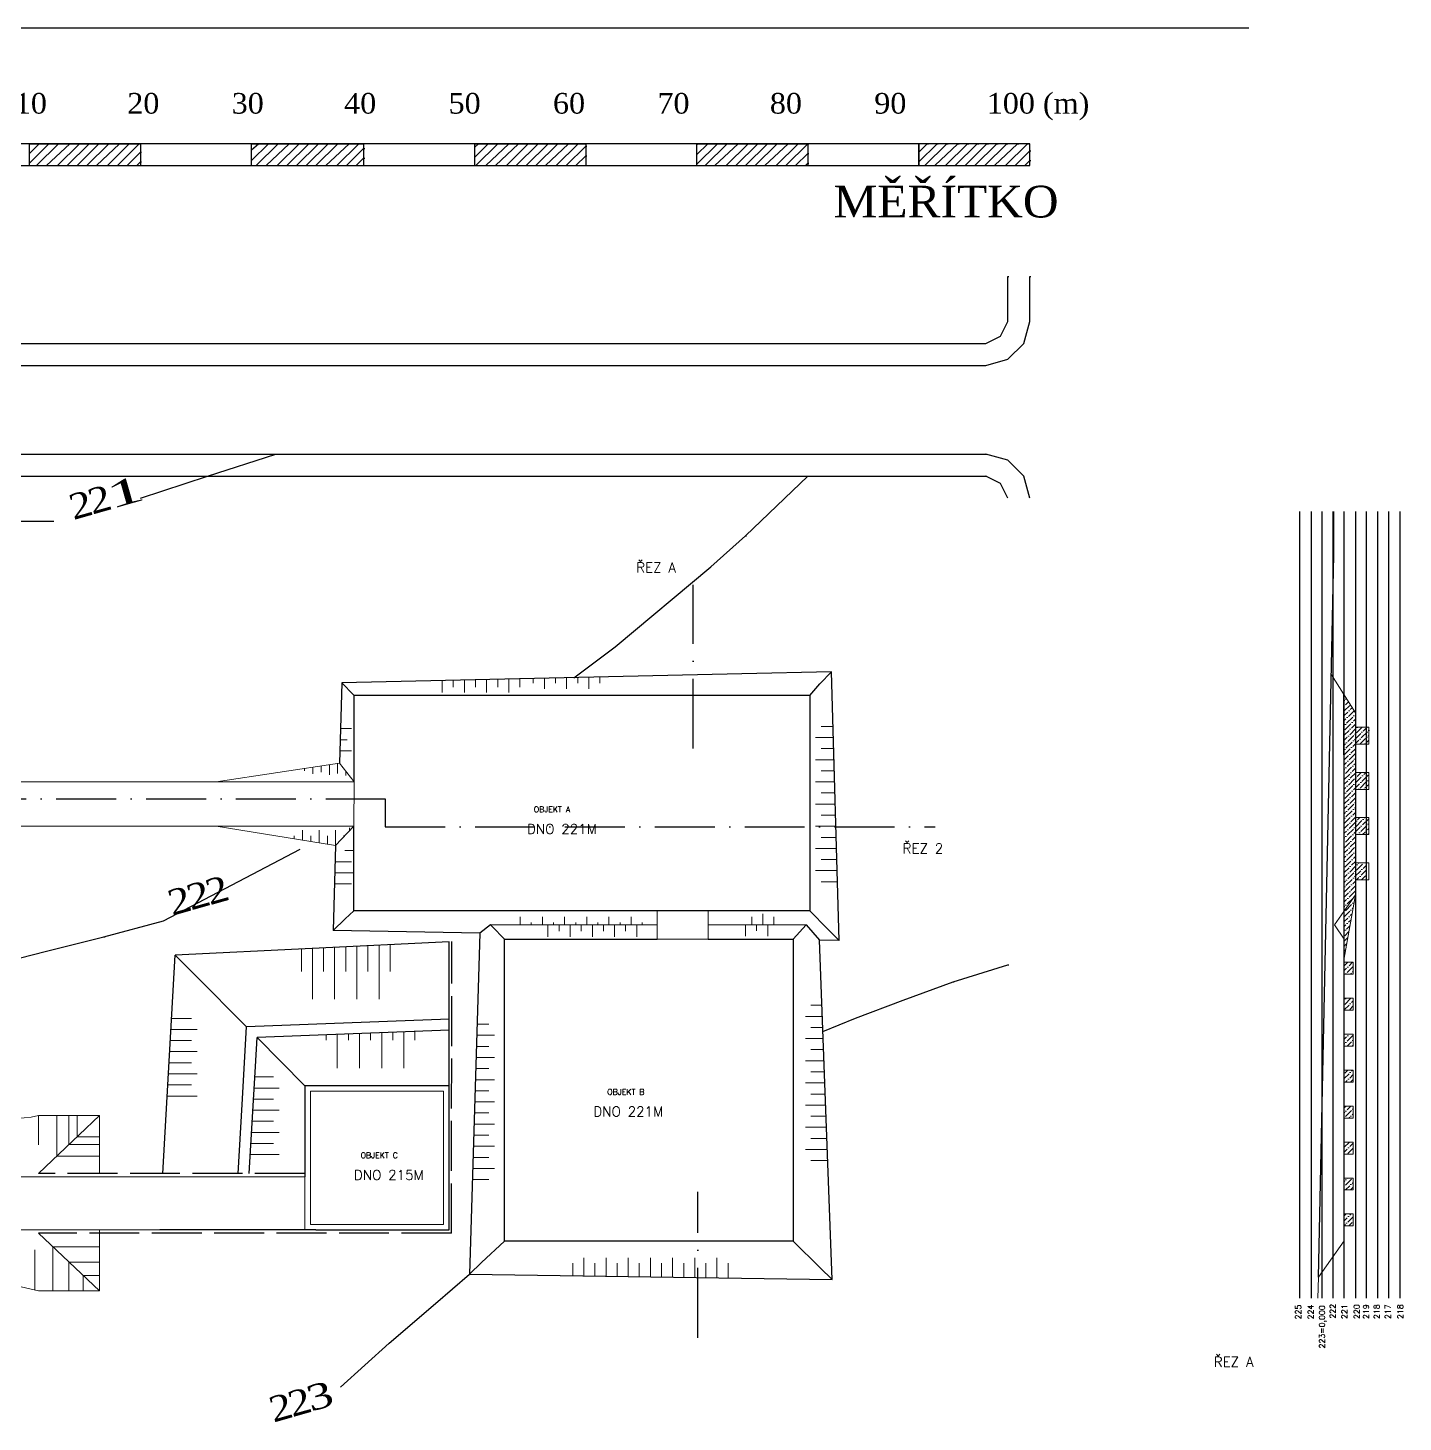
# Model space of a CAD drawing. Header units: millimetres. Extents: x -3518363 to 3223740, y -1530229 to 774657.
# Drawn here: x 267977 to 391901, y -193755 to -68090 of the extents above; entities that cross this region are included whole.
import ezdxf

# ---------------------------------------------------------------- set-up
doc = ezdxf.new("R2010")
doc.units = ezdxf.units.MM
doc.header["$LTSCALE"] = 15
doc.header["$MEASUREMENT"] = 0
doc.linetypes.add('ACAD_ISO02W100', pattern=[15, 12, -3])
doc.linetypes.add('ACAD_ISO10W100', pattern=[18, 12, -3, 0, -3])
doc.layers.get('0').update_dxf_attribs({"linetype": 'CONTINUOUS'})
doc.layers.get('DEFPOINTS').update_dxf_attribs({"linetype": 'CONTINUOUS'})
for name, color, linetype, lineweight in [('cesty', 7, 'CONTINUOUS', 15), ('HS', 90, 'ACAD_ISO10W100', 15), ('obj 2 pasy', 141, 'ACAD_ISO10W100', 15), ('pažení', 220, 'ACAD_ISO02W100', 30), ('texty', 255, 'CONTINUOUS', 15), ('ŘEZ', 11, 'ACAD_ISO10W100', 15)]:
    doc.layers.add(name, color=color, linetype=linetype, lineweight=lineweight)
for name, color, linetype in [('objekt 1', 40, 'CONTINUOUS'), ('objekt 2', 70, 'CONTINUOUS'), ('objekt 3', 150, 'CONTINUOUS'), ('ŘEZ bílá', 251, 'ACAD_ISO10W100'), ('ŘEZ čerch', 10, 'ACAD_ISO10W100')]:
    doc.layers.add(name, color=color, linetype=linetype)
doc.layers.add('svahovaní', color=7, linetype='CONTINUOUS', lineweight=15, true_color=0xe3331c)
doc.styles.add('romans', font='romans.shx')
doc.styles.add('TIMESNEWROMAN', font='times.ttf')
pattern_1 = [(315, (48281.2, 81156.6), (607.66989, -165.72815), [781.25, -156.25, 0, -156.25])]

msp = doc.modelspace()

# ---------------------------------------------------------------- hatches: boundary and pattern name
at = {"layer": 'HS', "linetype": 'ByBlock', "extrusion": (1.93959e-16, -3.39308e-16, -1)}
h = msp.add_hatch(dxfattribs=at)
h.set_pattern_fill('ANSI36', color=256, scale=2500)
h.set_pattern_definition(pattern_1)
h.paths.add_polyline_path([(-386601.185, -147666.943), (-386601.185, -128252.096), (-387601.185, -129833.393), (-387601.185, -146233.393)])
h.paths.add_polyline_path([(-386601.185, -151933.393), (-386601.185, -147666.943), (-387601.185, -146233.393)])
h.paths.add_polyline_path([(-387601.185, -144883.393), (-387601.185, -143353.393), (-388601.185, -143353.393), (-388601.185, -144883.393)])
h.paths.add_polyline_path([(-387601.185, -140803.393), (-387601.185, -139273.393), (-388601.185, -139273.393), (-388601.185, -140803.393)])
h.paths.add_polyline_path([(-387601.185, -136723.393), (-387601.185, -135193.393), (-388601.185, -135193.393), (-388601.185, -136723.393)])
h.paths.add_polyline_path([(-387601.185, -132643.393), (-387601.185, -131113.393), (-388601.185, -131113.393), (-388601.185, -132643.393)])
h.paths.add_polyline_path([(-388601.185, -132643.393), (-388601.185, -131113.393), (-388801.185, -131113.393), (-388801.185, -132643.393)])
h.paths.add_polyline_path([(-388601.185, -136723.393), (-388601.185, -135193.393), (-388801.185, -135193.393), (-388801.185, -136723.393)])
h.paths.add_polyline_path([(-388601.185, -140803.393), (-388601.185, -139273.393), (-388801.185, -139273.393), (-388801.185, -140803.393)])
h = msp.add_hatch(dxfattribs=at)
h.set_pattern_fill('ANSI36', color=256, scale=2500)
h.set_pattern_definition(pattern_1)
h.paths.add_polyline_path([(-386601.185, -153393.393), (-386601.185, -152313.393), (-387401.185, -152313.393), (-387401.185, -153393.393)])
h.paths.add_polyline_path([(-386601.185, -156633.393), (-386601.185, -155553.393), (-387401.185, -155553.393), (-387401.185, -156633.393)])
h.paths.add_polyline_path([(-386601.185, -159873.393), (-386601.185, -158793.393), (-387401.185, -158793.393), (-387401.185, -159873.393)])
h.paths.add_polyline_path([(-386601.185, -163113.393), (-386601.185, -162033.393), (-387401.185, -162033.393), (-387401.185, -163113.393)])
h.paths.add_polyline_path([(-386601.185, -166353.393), (-386601.185, -165273.393), (-387401.185, -165273.393), (-387401.185, -166353.393)])
h.paths.add_polyline_path([(-386601.185, -169593.393), (-386601.185, -168513.393), (-387401.185, -168513.393), (-387401.185, -169593.393)])
h.paths.add_polyline_path([(-386601.185, -172833.393), (-386601.185, -171753.393), (-387401.185, -171753.393), (-387401.185, -172833.393)])
h.paths.add_polyline_path([(-386601.185, -176073.393), (-386601.185, -174993.393), (-387401.185, -174993.393), (-387401.185, -176073.393)])

# ---------------------------------------------------------------- linework, layer by layer
for p, q in [((184426.619, -68089.825), (378012.182, -68089.825)), ((206107.585, -106513.744), (354402.304, -106513.744)), ((253981.185, -108494.091), (328981.185, -108494.091)), ((328981.185, -108494.091), (354402.304, -108494.091)), ((268115.664, -112557.656), (270301.767, -112557.656))]:
    msp.add_line(p, q)
at = {"elevation": 0}
for points in [[(258111.038, -80486.283), (268115.664, -80486.283), (268115.664, -78531.654), (278120.284, -78531.654), (278120.284, -80486.283), (288124.904, -80486.283), (288124.904, -78531.654), (298232.395, -78531.654), (298232.395, -80486.283), (308237.028, -80486.283), (308237.028, -78531.654), (318241.635, -78531.654), (318241.635, -80486.283), (328246.268, -80486.283), (328246.268, -78531.654), (338250.887, -78531.654), (338250.887, -80486.283), (348255.507, -80486.283), (348255.507, -78531.654), (258111.038, -78531.654), (258111.038, -80486.283), (348358.378, -80486.283)], [(268115.664, -79406.111), (268990.108, -78531.654), (269092.979, -78531.654)], [(268115.664, -80280.541), (269864.539, -78531.654), (269967.41, -78531.654)], [(268758.635, -80486.283), (270738.982, -78531.654), (270867.584, -78531.654)], [(269658.796, -80486.283), (271742.015, -78531.654), (271844.886, -78531.654)], [(270636.098, -80486.283), (272616.458, -78531.654), (272719.329, -78531.654)], [(271510.555, -80486.283), (273490.902, -78531.654), (273619.491, -78531.654)], [(272410.703, -80486.283), (274365.332, -78531.654), (274493.921, -78531.654)], [(273285.146, -80486.283), (275265.494, -78531.654), (275368.378, -78531.654)], [(274159.59, -80486.283), (276242.808, -78531.654), (276345.679, -78531.654)], [(275136.892, -80486.283), (277117.252, -78531.654), (277245.841, -78531.654)], [(276037.066, -80486.283), (278017.413, -78531.654), (278120.284, -78531.654)], [(288124.904, -79071.753), (288767.875, -78531.654), (288896.477, -78531.654)], [(288124.904, -80049.081), (289668.036, -78531.654), (289770.907, -78531.654)], [(288562.119, -80486.283), (290542.466, -78531.654), (290645.351, -78531.654)], [(289436.563, -80486.283), (291519.794, -78531.654), (291648.383, -78531.654)], [(290439.595, -80486.283), (292419.943, -78531.654), (292522.814, -78531.654)], [(291314.039, -80486.283), (293294.386, -78531.654), (293397.27, -78531.654)], [(292188.483, -80486.283), (294168.83, -78531.654), (294271.701, -78531.654)], [(293062.913, -80486.283), (295043.26, -78531.654), (295146.144, -78531.654)], [(293937.357, -80486.283), (295917.717, -78531.654), (296046.306, -78531.654)], [(294837.518, -80486.283), (296920.736, -78531.654), (297023.607, -78531.654)], [(295814.833, -80486.283), (297795.18, -78531.654), (297898.064, -78531.654)], [(296689.276, -80486.283), (298232.395, -78968.882), (298335.279, -78968.882)], [(308237.028, -78840.293), (308571.359, -78531.654), (308674.243, -78531.654)], [(308237.028, -79740.442), (309445.816, -78531.654), (309548.687, -78531.654)], [(308339.899, -80486.283), (310320.246, -78531.654), (310448.835, -78531.654)], [(309240.047, -80486.283), (311323.279, -78531.654), (311426.163, -78531.654)], [(310114.504, -80486.283), (312197.722, -78531.654), (312300.593, -78531.654)], [(311091.806, -80486.283), (313072.153, -78531.654), (313175.037, -78531.654)], [(311966.249, -80486.283), (313946.609, -78531.654), (314075.198, -78531.654)], [(312866.41, -80486.283), (314846.758, -78531.654), (314949.629, -78531.654)], [(313740.841, -80486.283), (315721.201, -78531.654), (315824.072, -78531.654)], [(314615.298, -80486.283), (316698.516, -78531.654), (316827.105, -78531.654)], [(315592.599, -80486.283), (317572.946, -78531.654), (317701.548, -78531.654)], [(316492.774, -80486.283), (318241.635, -78737.396), (318344.519, -78737.396)], [(328246.268, -78634.525), (328349.139, -78531.654), (328477.728, -78531.654)], [(328246.268, -79508.982), (329249.3, -78531.654), (329352.184, -78531.654)], [(328246.268, -80383.412), (330123.744, -78531.654), (330226.615, -78531.654)], [(329017.827, -80486.283), (330998.174, -78531.654), (331101.045, -78531.654)], [(329892.271, -80486.283), (331975.502, -78531.654), (332104.091, -78531.654)], [(330895.303, -80486.283), (332875.65, -78531.654), (332978.521, -78531.654)], [(331769.747, -80486.283), (333750.094, -78531.654), (333852.978, -78531.654)], [(332644.19, -80486.283), (334624.537, -78531.654), (334727.408, -78531.654)], [(333518.621, -80486.283), (335498.968, -78531.654), (335601.839, -78531.654)], [(334393.064, -80486.283), (336502.013, -78531.654), (336604.884, -78531.654)], [(335396.097, -80486.283), (337376.444, -78531.654), (337479.315, -78531.654)], [(336270.54, -80486.283), (338250.887, -78531.654), (338353.772, -78531.654)], [(348255.507, -80486.283), (358260.127, -80486.283), (358260.127, -78531.654), (348255.507, -78531.654), (348255.507, -80486.283), (348358.378, -80486.283)], [(348255.507, -79277.496), (349027.067, -78531.654), (349129.951, -78531.654)], [(348255.507, -80177.67), (349901.51, -78531.654), (350004.394, -78531.654)], [(348795.607, -80486.283), (350775.954, -78531.654), (350904.543, -78531.654)], [(349695.755, -80486.283), (351778.986, -78531.654), (351881.87, -78531.654)], [(350673.083, -80486.283), (352653.43, -78531.654), (352756.301, -78531.654)], [(351547.513, -80486.283), (353527.86, -78531.654), (353656.462, -78531.654)], [(352447.674, -80486.283), (354402.304, -78531.654), (354530.906, -78531.654)], [(353322.118, -80486.283), (355302.465, -78531.654), (355405.336, -78531.654)], [(354196.549, -80486.283), (356176.896, -78531.654), (356279.78, -78531.654)], [(355071.005, -80486.283), (357154.223, -78531.654), (357282.812, -78531.654)], [(356074.025, -80486.283), (358054.372, -78531.654), (358157.256, -78531.654)], [(276911.497, -80486.283), (278120.284, -79277.496), (278223.155, -79277.496)], [(277785.94, -80486.283), (278120.284, -80177.67), (278223.155, -80177.67)], [(297563.707, -80486.283), (298232.395, -79843.313), (298335.279, -79843.313)], [(317367.204, -80486.283), (318241.635, -79611.853), (318344.519, -79611.853)], [(337144.984, -80486.283), (338250.887, -79406.111), (338353.772, -79406.111)], [(338045.132, -80486.283), (338250.887, -80280.541), (338353.772, -80280.541)], [(356948.468, -80486.283), (358260.127, -79174.625), (358363.011, -79174.625)], [(357822.912, -80486.283), (358260.127, -80049.081), (358363.011, -80049.081)], [(202044.014, -90490.916), (202044.014, -94554.482), (202584.106, -96534.829), (204024.361, -97949.359), (206107.585, -98515.176), (354299.433, -98515.176), (356279.78, -97949.359), (357720.041, -96534.829), (358260.127, -94554.482), (358260.127, -90490.916), (358363.011, -90490.916)], [(204024.361, -90490.916), (204024.361, -94554.482), (204667.331, -95866.14), (206107.585, -96534.829), (354299.433, -96534.829), (355611.092, -95866.14), (356279.78, -94554.482), (356279.78, -90490.916), (356382.664, -90490.916)], [(278120.284, -110474.438), (284164.197, -108494.091), (290321.324, -106513.744)], [(358260.127, -110474.438), (357720.041, -108494.091), (356279.78, -107053.843), (354299.433, -106513.744), (354402.304, -106513.744)], [(332644.19, -113869.315), (338250.887, -108494.091), (338353.772, -108494.091)], [(356279.78, -110474.438), (355611.092, -109162.779), (354299.433, -108494.091), (354402.304, -108494.091)], [(253981.185, -112557.656), (268218.536, -112557.656)], [(329510.237, -116656.592), (332644.19, -113869.315), (332747.061, -113869.315)], [(317159.87, -126656.511), (320890.683, -123873.948), (329510.237, -116656.592)], [(274828.278, -150004.253), (280203.503, -148564.006), (292521.46, -142120.689)], [(253981.185, -154841.197), (255796.347, -154505.047), (260091.392, -153502.028), (264823.645, -152524.7), (269658.796, -151315.912), (274828.278, -150004.253), (274931.149, -150004.253)], [(351341.771, -154067.845), (356279.78, -152524.7), (356382.664, -152524.7)], [(339612.074, -158548.239), (342545.926, -157359.851), (346840.977, -155713.835), (351341.771, -154067.845), (351444.642, -154067.845)], [(296149.177, -190614.281), (300547.099, -186653.573), (304713.536, -183052.954), (307778.604, -180405.852)]]:
    msp.add_lwpolyline(points, dxfattribs=at)
at = {"layer": 'cesty', "linetype": 'ByBlock', "extrusion": (1.93959e-16, -3.39308e-16, -1)}
for p, q in [((296062.025, -134364.233), (284931.185, -136033.393)), ((297387.524, -136033.393), (296062.025, -134364.233)), ((284931.185, -136033.393), (262699.552, -136033.393)), ((297387.524, -136033.393), (284931.185, -136033.393)), ((297387.524, -136033.393), (297359.569, -140033.393)), ((284931.185, -140033.393), (262091.185, -140033.393)), ((284931.185, -140033.393), (297359.569, -140033.393)), ((295711.253, -141797.87), (284931.185, -140033.393)), ((297359.569, -140033.393), (295711.253, -141797.87)), ((329271.185, -147680.324), (324691.185, -147680.324)), ((324691.185, -147680.324), (324691.185, -150233.393)), ((329271.185, -150233.393), (329271.185, -147680.324)), ((324691.185, -150233.393), (329271.185, -150233.393)), ((268931.185, -166133.393), (274431.185, -166133.393)), ((274431.185, -166133.393), (268931.185, -171343.393)), ((274431.185, -166133.393), (274431.185, -171343.393)), ((292931.185, -171633.393), (261931.185, -171633.393)), ((292931.185, -176433.393), (292931.185, -171633.393)), ((282361.185, -176433.393), (261931.185, -176433.393)), ((274431.185, -181933.393), (268931.185, -176733.393)), ((274431.185, -181933.393), (274431.185, -176433.393)), ((268931.185, -181933.393), (258609.978, -179485.5)), ((268931.185, -181933.393), (274431.185, -181933.393))]:
    msp.add_line(p, q, dxfattribs=at)
msp.add_arc((-266319.63, -154008.318), 12403.131, 257.8450583, 354.14585679, dxfattribs=at)
at = {"layer": 'DEFPOINTS', "linetype": 'ByBlock', "extrusion": (1.93959e-16, -3.39308e-16, -1)}
msp.add_line((384271.057, -180693.542), (385672.095, -115611.955), dxfattribs=at)
at = {"layer": 'HS', "linetype": 'ByBlock', "extrusion": (1.93959e-16, -3.39308e-16, -1)}
msp.add_line((386601.185, -150233.393), (386520.357, -128124.283), dxfattribs=at)
at = {"layer": 'obj 2 pasy', "linetype": 'ByBlock', "extrusion": (1.93959e-16, -3.39308e-16, -1)}
for p, q in [((293431.185, -163933.393), (293431.185, -175933.393)), ((305431.185, -163933.393), (293431.185, -163933.393)), ((305431.185, -175933.393), (305431.185, -163933.393)), ((293431.185, -175933.393), (305431.185, -175933.393))]:
    msp.add_line(p, q, dxfattribs=at)
at = {"layer": 'objekt 1', "linetype": 'ByBlock', "extrusion": (1.93959e-16, -3.39308e-16, -1)}
for p, q in [((332313.38, -126316.672), (296277.455, -127124.83)), ((340382.374, -126135.713), (332313.38, -126316.672)), ((339350.664, -127224.555), (340382.374, -126135.713)), ((341092.327, -150342.857), (340382.374, -126135.713)), ((296277.455, -127124.83), (296062.025, -134364.233)), ((297330.186, -128193.36), (296277.455, -127124.83)), ((295711.253, -141797.87), (295481.635, -149435.03)), ((296572.243, -148405.187), (295481.635, -149435.03)), ((308700.181, -149698.13), (295481.635, -149435.03)), ((309667.978, -148944.061), (308700.181, -149698.13)), ((324691.185, -148956.858), (309667.978, -148944.061)), ((338114.973, -148944.061), (329271.185, -148956.858)), ((338114.973, -148944.061), (339305.596, -150307.294)), ((340026.343, -149287.547), (341092.327, -150342.857)), ((341092.327, -150342.857), (339305.596, -150307.294))]:
    msp.add_line(p, q, dxfattribs=at)
at = {"layer": 'objekt 1', "extrusion": (1.93959e-16, -3.39308e-16, -1)}
for p, q in [((338437.093, -128252.096), (339350.664, -127224.555)), ((297387.524, -128252.096), (297330.186, -128193.36)), ((338437.093, -128252.096), (297387.524, -128252.096)), ((297387.524, -136033.393), (297387.524, -128252.096)), ((338437.093, -128252.096), (338437.093, -147666.993)), ((297359.569, -147680.324), (297359.569, -140033.393)), ((297359.569, -147680.324), (296572.243, -148405.187)), ((324981.185, -147680.324), (297359.569, -147680.324)), ((338450.166, -147680.324), (324981.185, -147680.324)), ((338437.093, -147666.993), (340026.343, -149287.547))]:
    msp.add_line(p, q, dxfattribs=at)
at = {"layer": 'objekt 2', "linetype": 'ByBlock', "extrusion": (1.93959e-16, -3.39308e-16, -1)}
for p, q in [((309805.673, -149083.346), (309667.978, -148944.061)), ((308700.181, -149698.13), (307770.016, -180405.724)), ((340443.151, -180895.228), (339305.596, -150307.294)), ((308855.009, -179369.968), (307770.016, -180405.724)), ((307770.016, -180405.724), (340443.151, -180895.228)), ((339376.582, -179840.509), (340443.151, -180895.228))]:
    msp.add_line(p, q, dxfattribs=at)
at = {"layer": 'objekt 2', "extrusion": (1.93959e-16, -3.39308e-16, -1)}
for p, q in [((310931.185, -150233.393), (309805.673, -149083.346)), ((336931.185, -150233.393), (338114.973, -148944.061)), ((310931.185, -177433.393), (310931.185, -150233.393)), ((310931.185, -150233.393), (324691.185, -150233.393)), ((329271.185, -150233.393), (336931.185, -150233.393)), ((336931.185, -150233.393), (336931.185, -177433.393)), ((310931.185, -177433.393), (308855.009, -179369.968)), ((336931.185, -177433.393), (310931.185, -177433.393)), ((336931.185, -177433.393), (339376.582, -179840.509))]:
    msp.add_line(p, q, dxfattribs=at)
at = {"layer": 'objekt 3', "linetype": 'ByBlock', "extrusion": (1.93959e-16, -3.39308e-16, -1)}
for p, q in [((305931.185, -150453.393), (281259.421, -151663.786)), ((305931.185, -151453.393), (305931.185, -150453.393)), ((280148.514, -171343.393), (281259.421, -151663.786)), ((281963.803, -152373.607), (281259.421, -151663.786)), ((305931.185, -152953.393), (305931.185, -151453.393)), ((283020.377, -153438.338), (281963.803, -152373.607)), ((287281.981, -165129.083), (287677.024, -158130.941)), ((305931.185, -157433.393), (287677.024, -158130.941)), ((288475.781, -161695.935), (288623.2, -159084.423)), ((305931.185, -158433.393), (288623.2, -159084.423)), ((287931.185, -171343.393), (288475.781, -161695.935)), ((286931.185, -171343.393), (287281.981, -165129.083)), ((282361.185, -176433.393), (279861.185, -176433.393))]:
    msp.add_line(p, q, dxfattribs=at)
at = {"layer": 'objekt 3', "extrusion": (1.93959e-16, -3.39308e-16, -1)}
for p, q in [((305931.185, -164433.393), (305931.185, -152953.393)), ((287677.024, -158130.941), (283020.377, -153438.338)), ((292931.185, -163433.393), (288623.2, -159084.423)), ((305931.185, -163433.393), (292931.185, -163433.393)), ((292931.185, -163433.393), (292931.185, -171633.393)), ((305931.185, -176433.393), (305931.185, -164433.393)), ((293931.185, -176433.393), (282361.185, -176433.393)), ((293931.185, -176433.393), (305931.185, -176433.393))]:
    msp.add_line(p, q, dxfattribs=at)
at = {"layer": 'pažení', "linetype": 'ACAD_ISO02W100', "ltscale": 25, "extrusion": (1.93959e-16, -3.39308e-16, -1)}
for p, q in [((306141.185, -176733.393), (306184.5, -150440.965)), ((292931.185, -171343.393), (268931.185, -171343.393)), ((306141.185, -176733.393), (268931.185, -176733.393))]:
    msp.add_line(p, q, dxfattribs=at)
at = {"layer": 'svahovaní', "color": 0, "extrusion": (1.93959e-16, -3.39308e-16, -1)}
for p, q in [((306310.599, -126899.822), (306310.599, -127507.804)), ((307310.599, -126877.396), (307310.599, -128007.804)), ((308310.599, -126854.969), (308310.599, -127507.804)), ((309310.599, -126832.543), (309310.599, -128007.804)), ((310310.599, -126810.116), (310310.599, -127507.804)), ((311310.599, -126787.69), (311310.599, -128007.804)), ((312310.599, -126765.263), (312310.599, -127507.804)), ((313520.052, -126738.14), (313520.052, -127157.142)), ((314520.052, -126715.713), (314520.052, -127657.142)), ((315520.052, -126693.287), (315520.052, -127157.142)), ((316520.052, -126670.86), (316520.052, -127657.142)), ((317520.052, -126648.434), (317520.052, -127157.142)), ((318520.052, -126626.007), (318520.052, -127657.142)), ((319520.052, -126603.581), (319520.052, -127157.142)), ((305310.599, -126922.249), (305310.599, -128007.804)), ((296152.442, -131244.876), (297127.442, -131244.876)), ((340526.515, -131050.471), (339455.265, -131050.471)), ((296114.942, -132244.876), (296761.185, -132244.876)), ((340557.14, -132050.471), (338955.265, -132050.471)), ((340587.765, -133050.471), (339455.265, -133050.471)), ((295891.185, -134389.852), (295891.185, -135307.037)), ((296142.669, -133244.876), (297127.442, -133244.876)), ((340618.39, -134050.471), (338955.265, -134050.471)), ((292891.185, -134839.726), (292891.185, -135042.64)), ((293641.185, -134727.258), (293641.185, -135335.59)), ((294391.185, -134614.789), (294391.185, -135187.253)), ((295141.185, -134502.32), (295141.185, -135398.915)), ((296641.185, -135093.551), (296641.185, -135488.175)), ((340649.015, -135050.471), (339455.265, -135050.471)), ((340679.64, -136050.471), (338955.265, -136050.471)), ((340740.89, -138050.471), (338955.265, -138050.471)), ((340710.265, -137050.471), (339455.265, -137050.471)), ((340771.515, -139050.471), (339455.265, -139050.471)), ((292711.253, -141306.831), (292711.253, -140412.431)), ((294211.253, -141552.351), (294211.253, -140412.431)), ((295711.253, -141797.87), (295711.253, -140412.431)), ((296960.834, -140460.228), (296960.834, -140178.498)), ((340802.14, -140050.471), (338955.265, -140050.471)), ((291960.936, -141184.02), (291961.253, -140922.431)), ((293461.253, -141429.591), (293461.253, -140922.431)), ((294961.253, -141675.11), (294961.253, -140922.431)), ((296461.253, -140995.015), (296461.253, -140871.168)), ((340832.765, -141050.471), (339455.265, -141050.471)), ((295702.442, -143244.876), (297127.442, -143244.876)), ((296529.134, -142244.876), (297359.569, -142244.876)), ((340863.39, -142050.471), (338955.265, -142050.471)), ((340894.015, -143050.471), (339455.265, -143050.471)), ((295664.942, -144244.876), (297359.569, -144244.876)), ((340924.64, -144050.471), (338955.265, -144050.471)), ((295627.442, -145244.876), (297127.442, -145244.876)), ((340955.265, -145050.471), (339455.265, -145050.471)), ((312341.185, -148946.338), (312341.185, -148224.061)), ((314341.185, -148948.042), (314341.185, -148224.061)), ((316341.185, -148949.746), (316341.185, -148224.061)), ((318341.185, -148951.449), (318341.185, -148224.061)), ((320341.185, -148953.153), (320341.185, -148224.061)), ((322341.185, -148954.856), (322341.185, -148224.061)), ((333201.185, -148951.172), (333201.185, -148214.061)), ((334201.185, -148949.725), (334201.185, -147943.393)), ((335201.185, -148948.278), (335201.185, -148214.061)), ((313341.185, -148947.19), (313341.185, -148724.061)), ((314841.185, -148944.061), (314841.185, -150012.591)), ((315341.185, -148948.894), (315341.185, -148724.061)), ((315841.185, -148944.061), (315841.185, -149512.591)), ((316841.185, -148944.061), (316841.185, -150012.591)), ((317341.185, -148950.597), (317341.185, -148724.061)), ((317841.185, -148944.061), (317841.185, -149512.591)), ((318841.185, -148944.061), (318841.185, -150012.591)), ((319341.185, -148952.301), (319341.185, -148724.061)), ((319841.185, -148944.061), (319841.185, -149512.591)), ((320841.185, -148944.061), (320841.185, -150012.591)), ((321341.185, -148954.005), (321341.185, -148724.061)), ((321841.185, -148944.061), (321841.185, -149512.591)), ((322841.185, -148944.061), (322841.185, -150012.591)), ((323341.185, -148955.708), (323341.185, -148724.061)), ((332641.185, -148944.061), (332641.185, -149964.061)), ((333641.185, -148944.061), (333641.185, -149464.061)), ((334641.185, -148944.061), (334641.185, -149964.061)), ((299621.185, -150762.96), (299621.185, -155644.059)), ((300621.185, -150713.9), (300621.185, -153144.059)), ((292621.185, -151106.379), (292621.185, -153144.059)), ((293621.185, -151057.319), (293621.185, -155644.059)), ((294621.185, -151008.26), (294621.185, -153144.059)), ((295621.185, -150959.2), (295621.185, -155644.059)), ((296621.185, -150910.14), (296621.185, -153144.059)), ((297621.185, -150861.08), (297621.185, -155644.059)), ((298621.185, -150812.02), (298621.185, -153144.059)), ((339524.1, -156182.687), (338544.755, -156182.687)), ((280937.68, -157363.393), (282724.102, -157363.393)), ((308467.385, -157890.837), (309527.941, -157890.837)), ((339561.289, -157182.687), (338044.755, -157182.687)), ((339598.479, -158182.687), (338544.755, -158182.687)), ((280824.781, -159363.393), (282724.102, -159363.393)), ((280881.231, -158363.393), (283224.102, -158363.393)), ((294857.067, -158849.939), (294857.067, -159338.863)), ((295857.067, -158812.325), (295857.067, -161838.863)), ((296857.067, -158774.71), (296857.067, -159338.863)), ((297857.067, -158737.096), (297857.067, -161838.863)), ((298857.067, -158699.482), (298857.067, -159338.863)), ((299857.067, -158661.867), (299857.067, -161838.863)), ((300857.067, -158624.253), (300857.067, -159338.863)), ((301857.067, -158586.638), (301857.067, -161838.863)), ((302857.067, -158549.024), (302857.067, -159338.863)), ((308435.996, -158890.837), (310027.941, -158890.837)), ((339635.669, -159182.687), (338044.755, -159182.687)), ((280768.331, -160363.393), (283224.102, -160363.393)), ((308404.607, -159890.837), (309527.941, -159890.837)), ((339672.858, -160182.687), (338544.755, -160182.687)), ((280711.882, -161363.393), (282724.102, -161363.393)), ((308341.829, -161890.837), (309527.941, -161890.837)), ((308373.218, -160890.837), (310027.941, -160890.837)), ((339710.048, -161182.687), (338044.755, -161182.687)), ((280598.982, -163363.393), (282724.102, -163363.393)), ((280655.432, -162363.393), (283224.102, -162363.393)), ((288422.297, -162643.393), (290112.754, -162643.393)), ((308310.441, -162890.837), (310027.941, -162890.837)), ((339784.427, -163182.687), (338044.755, -163182.687)), ((339747.238, -162182.687), (338544.755, -162182.687)), ((280542.532, -164363.393), (283224.102, -164363.393)), ((288365.847, -163643.393), (290612.754, -163643.393)), ((308279.052, -163890.837), (309527.941, -163890.837)), ((339821.617, -164182.687), (338544.755, -164182.687)), ((288252.948, -165643.393), (290612.754, -165643.393)), ((288309.398, -164643.393), (290112.754, -164643.393)), ((308247.663, -164890.837), (310027.941, -164890.837)), ((339858.807, -165182.687), (338044.755, -165182.687)), ((268931.185, -166133.393), (268931.185, -168773.393)), ((270581.185, -166133.393), (270581.185, -169780.393)), ((271681.185, -166133.393), (271681.185, -168738.393)), ((272421.185, -166133.393), (272421.185, -168037.411)), ((288196.498, -166643.393), (290112.754, -166643.393)), ((308184.885, -166890.837), (310027.941, -166890.837)), ((308216.274, -165890.837), (309527.941, -165890.837)), ((339895.996, -166182.687), (338544.755, -166182.687)), ((272421.185, -168037.411), (274431.185, -168037.411)), ((288140.049, -167643.393), (290612.754, -167643.393)), ((308153.496, -167890.837), (309527.941, -167890.837)), ((339933.186, -167182.687), (338044.755, -167182.687)), ((339970.376, -168182.687), (338544.755, -168182.687)), ((271681.185, -168738.393), (274431.185, -168738.393)), ((288027.149, -169643.393), (290612.754, -169643.393)), ((288083.599, -168643.393), (290112.754, -168643.393)), ((308122.107, -168890.837), (310027.941, -168890.837)), ((340007.565, -169182.687), (338044.755, -169182.687)), ((270581.185, -169780.393), (274431.185, -169780.393)), ((308059.329, -170890.837), (310027.941, -170890.837)), ((308090.718, -169890.837), (309527.941, -169890.837)), ((340044.755, -170182.687), (338544.755, -170182.687)), ((308027.941, -171890.837), (309527.941, -171890.837)), ((268601.185, -181855.126), (268601.185, -178213.393)), ((270211.185, -181933.393), (270211.185, -177943.574)), ((270211.185, -177943.574), (274431.185, -177943.574)), ((271681.185, -181933.393), (271681.185, -179333.393)), ((271681.185, -179333.393), (274431.185, -179333.393)), ((317071.97, -180545.084), (317071.97, -179442.48)), ((318071.97, -180560.066), (318071.97, -178942.48)), ((319071.97, -180575.048), (319071.97, -179442.48)), ((320071.97, -180590.03), (320071.97, -178942.48)), ((321071.97, -180605.011), (321071.97, -179442.48)), ((322071.97, -180619.993), (322071.97, -178942.48)), ((323071.97, -180634.975), (323071.97, -179442.48)), ((324071.97, -180649.957), (324071.97, -178942.48)), ((325071.97, -180664.939), (325071.97, -179442.48)), ((326071.97, -180679.921), (326071.97, -178942.48)), ((327071.97, -180694.903), (327071.97, -179442.48)), ((328071.97, -180709.884), (328071.97, -178942.48)), ((329071.97, -180724.866), (329071.97, -179442.48)), ((330071.97, -180739.848), (330071.97, -178942.48)), ((331071.97, -180754.83), (331071.97, -179442.48)), ((272951.185, -181933.393), (272951.185, -180534.12)), ((272951.185, -180534.12), (274431.185, -180534.12))]:
    msp.add_line(p, q, dxfattribs=at)
at = {"layer": 'ŘEZ', "linetype": 'ByBlock', "extrusion": (1.93959e-16, -3.39308e-16, -1)}
for p, q in [((385672.095, -115611.955), (385672.095, -111673.393)), ((387601.185, -129833.393), (385439.529, -126415.173)), ((387601.185, -129833.393), (387601.185, -146233.393)), ((387601.185, -131113.393), (388801.185, -131113.393)), ((388801.185, -131113.393), (388801.185, -132643.393)), ((388801.185, -132643.393), (387601.185, -132643.393)), ((387601.185, -135193.393), (388801.185, -135193.393)), ((388801.185, -135193.393), (388801.185, -136723.393)), ((388801.185, -136723.393), (387601.185, -136723.393)), ((387601.185, -139273.393), (388801.185, -139273.393)), ((388801.185, -139273.393), (388801.185, -140803.393)), ((388801.185, -140803.393), (387601.185, -140803.393)), ((387601.185, -143353.393), (388801.185, -143353.393)), ((388801.185, -143353.393), (388801.185, -144883.393)), ((388801.185, -144883.393), (387601.185, -144883.393)), ((387601.185, -146233.393), (385710.308, -148944.061)), ((386601.185, -151933.393), (387601.185, -146233.393)), ((386601.185, -150233.393), (385710.308, -148944.061)), ((386601.185, -150233.393), (386601.185, -177422.282)), ((386601.185, -152313.393), (387401.185, -152313.393)), ((387401.185, -152313.393), (387401.185, -153393.393)), ((386601.185, -153393.393), (387401.185, -153393.393)), ((386601.185, -155553.393), (387401.185, -155553.393)), ((387401.185, -155553.393), (387401.185, -156633.393)), ((386601.185, -156633.393), (387401.185, -156633.393)), ((386601.185, -158793.393), (387401.185, -158793.393)), ((387401.185, -158793.393), (387401.185, -159873.393)), ((387401.185, -159873.393), (386601.185, -159873.393)), ((386601.185, -162033.393), (387401.185, -162033.393)), ((387401.185, -162033.393), (387401.185, -163113.393)), ((386601.185, -163113.393), (387401.185, -163113.393)), ((386601.185, -165273.393), (387401.185, -165273.393)), ((387401.185, -165273.393), (387401.185, -166353.393)), ((386601.185, -166353.393), (387401.185, -166353.393)), ((386601.185, -168513.393), (387401.185, -168513.393)), ((386601.185, -169593.393), (387401.185, -169593.393)), ((387401.185, -168513.393), (387401.185, -169593.393)), ((386601.185, -171753.393), (387401.185, -171753.393)), ((387401.185, -171753.393), (387401.185, -172833.393)), ((386601.185, -172833.393), (387401.185, -172833.393)), ((386601.185, -174993.393), (387401.185, -174993.393)), ((387401.185, -174993.393), (387401.185, -176073.393)), ((386601.185, -176073.393), (387401.185, -176073.393)), ((384271.057, -180693.542), (386601.185, -177422.282)), ((384230.373, -182583.393), (384271.057, -180693.542))]:
    msp.add_line(p, q, dxfattribs=at)
at = {"layer": 'ŘEZ bílá', "color": 250, "linetype": 'ByBlock', "true_color": 0x1a1a1a, "extrusion": (1.93959e-16, -3.39308e-16, -1)}
for p, q in [((382601.185, -182583.393), (382601.185, -111673.393)), ((383601.185, -111673.393), (383601.185, -182583.393)), ((384601.185, -182583.393), (384601.185, -111673.393)), ((385601.185, -182583.393), (385601.185, -111673.393)), ((386601.185, -182583.393), (386601.185, -111673.393)), ((387601.185, -111673.393), (387601.185, -182583.393)), ((388601.185, -182583.393), (388601.185, -111673.393)), ((389601.185, -111673.393), (389601.185, -182583.393)), ((390601.185, -182583.393), (390601.185, -111673.393)), ((391601.185, -111673.393), (391601.185, -182583.393))]:
    msp.add_line(p, q, dxfattribs=at)
at = {"layer": 'ŘEZ čerch', "ltscale": 35, "extrusion": (1.93959e-16, -3.39308e-16, -1)}
for p, q in [((327921.185, -133050.893), (327921.185, -118275.893)), ((328351.185, -186143.393), (328351.185, -172993.393))]:
    msp.add_line(p, q, dxfattribs=at)
at = {"layer": 'ŘEZ čerch', "linetype": 'ACAD_ISO10W100', "ltscale": 30, "extrusion": (1.93959e-16, -3.39308e-16, -1)}
for p, q in [((246228.994, -137563.393), (300168.994, -137563.393)), ((300168.994, -137563.393), (300168.994, -140093.393)), ((300168.994, -140093.393), (349718.994, -140093.393))]:
    msp.add_line(p, q, dxfattribs=at)

# ---------------------------------------------------------------- texts
at = {"attachment_point": 7, "style": 'TIMESNEWROMAN'}
for s, insert, char_height, width in [('\\W1.03;0\\~\\~\\~\\~\\~\\~\\~\\~\\~\\~10\\~\\~\\~\\~\\~\\~\\~\\~\\~\\~20\\~\\~\\~\\~\\~\\~\\~\\~\\~30\\~\\~\\~\\~\\~\\~\\~\\~\\~\\~40\\~\\~\\~\\~\\~\\~\\~\\~\\~50\\~\\~\\~\\~\\~\\~\\~\\~\\~60\\~\\~\\~\\~\\~\\~\\~\\~\\~70\\~\\~\\~\\~\\~\\~\\~\\~\\~\\~80\\~\\~\\~\\~\\~\\~\\~\\~\\~90\\~\\~\\~\\~\\~\\~\\~\\~\\~\\~100\\~(m)', (258111.038, -76422.587), 1861.033775, 104185.90222), ('\\W1.03;MĚŘÍTKO', (340565.579, -85218.432), 2863.1607, 21087.58593)]:
    msp.add_mtext(s, dxfattribs=dict(at, insert=insert, char_height=char_height, width=width))
at = {"char_height": 2289.8356, "attachment_point": 7, "rotation": 15.80019522, "style": 'TIMESNEWROMAN'}
for s, insert, width in [('\\W1.95;1', (275445.44, -111477.17), 3945.50577), ('\\W1.16;2', (272076.359, -112454.654), 3047.34523), ('\\W1.16;2', (273773.719, -111965.964), 3047.34523), ('\\W1.16;2', (280974.722, -148126.202), 3047.34523), ('\\W1.16;2', (282672.043, -147637.486), 3047.34523), ('\\W1.16;2', (284369.442, -147174.67), 3047.34523), ('\\W1.16;2', (291801.97, -193313.823), 3047.34523), ('\\W1.35;3', (293473.77, -192850.916), 3263.01579), ('\\W1.16;2', (290104.61, -193802.513), 3047.34523)]:
    msp.add_mtext(s, dxfattribs=dict(at, insert=insert, width=width))
at = {"layer": 'texty', "ltscale": 20, "extrusion": (1.93959e-16, -3.39308e-16, -1), "style": 'romans', "text_generation_flag": 2}
for s, height, p in [('ŘEZ A', 890.0917, (-322791.185, -117173.393)), ('OBJEKT A', 514.897, (-313560.063, -138785.96)), ('DNO 221M', 890.0917, (-312951.185, -140743.393)), ('ŘEZ 2', 890.0917, (-346798.994, -142493.393)), ('OBJEKT B', 514.897, (-320183.376, -164245.96)), ('DNO 221M', 890.0917, (-318933.376, -166203.393)), ('OBJEKT C', 514.897, (-297960.063, -169965.96)), ('DNO 215M', 890.0917, (-297351.185, -171923.393)), ('ŘEZ A', 890.0917, (-374841.185, -188773.393))]:
    msp.add_text(s, height=height, dxfattribs=at).set_placement(p)
for s, p in [('225', (-382701.185, -184493.393)), ('224', (-383821.185, -184493.393)), ('223=0,000', (-384851.185, -187113.393)), ('222', (-385811.185, -184423.393)), ('221', (-386871.185, -184463.393)), ('220', (-387971.185, -184463.393)), ('219', (-388821.185, -184463.393)), ('218', (-389781.185, -184463.393)), ('217', (-390781.185, -184463.393)), ('218', (-391901.185, -184463.393))]:
    msp.add_text(s, height=514.897, rotation=270, dxfattribs=at).set_placement(p)

doc.saveas('drawing.dxf')
